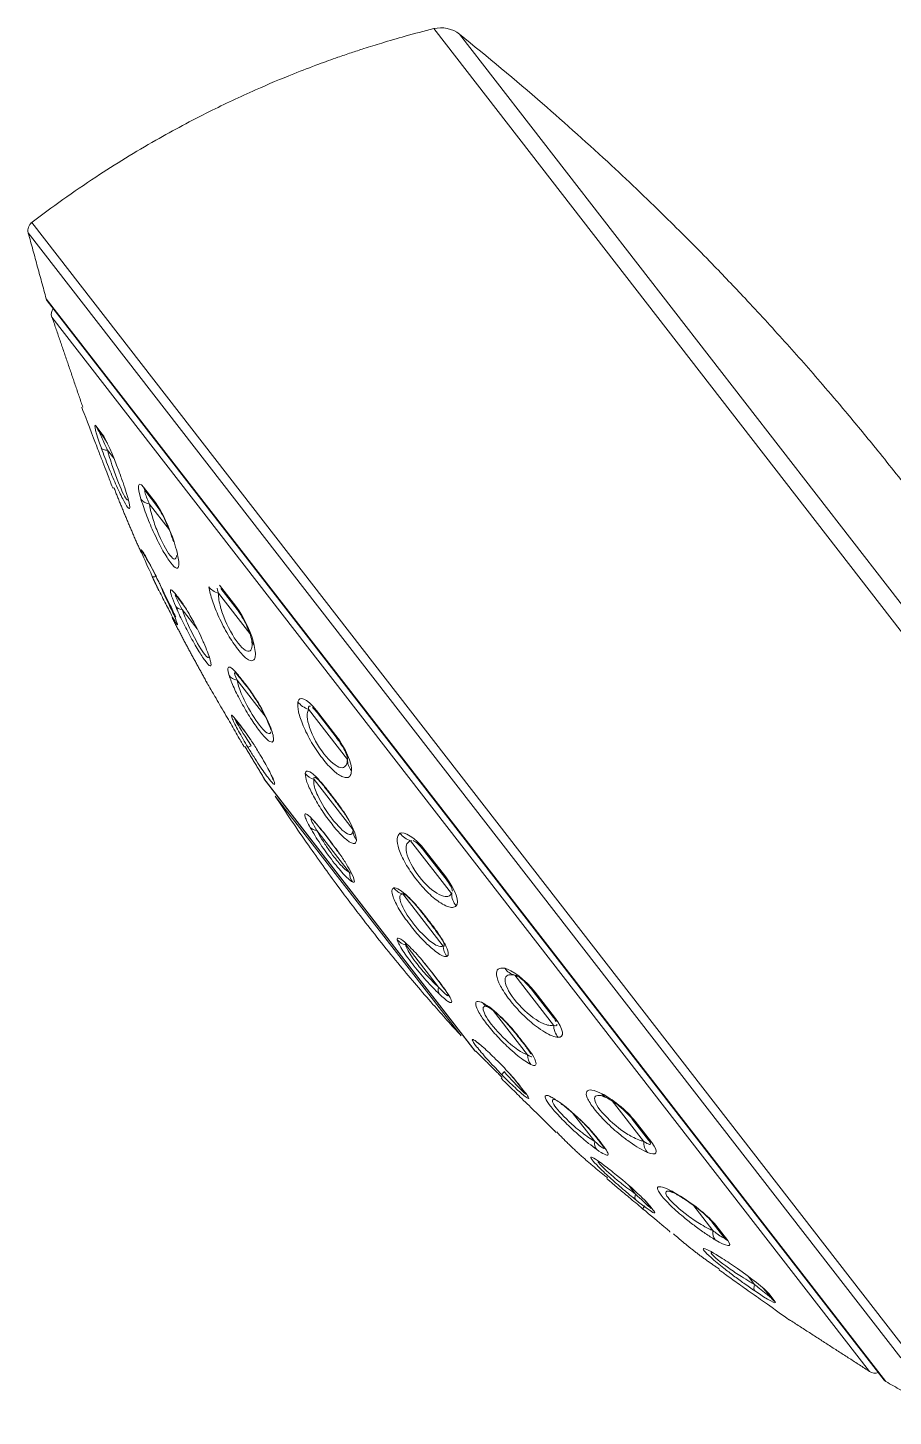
# Model space of a CAD drawing. Extents: x 900 to 2324, y -1513 to 827.
# Drawn here: x 1968.5 to 2012.1, y -737.4 to -667.4 of the extents above; entities that cross this region are included whole.
import ezdxf

# ---------------------------------------------------------------- set-up
doc = ezdxf.new("R2010")
doc.units = 0
doc.header["$LTSCALE"] = 4
doc.header["$MEASUREMENT"] = 0
doc.layers.add('1', color=7, linetype='CONTINUOUS')

msp = doc.modelspace()

# ---------------------------------------------------------------- linework, layer by layer
at = {"layer": '1', "color": 7, "linetype": 'Continuous', "lineweight": 13}
for p, q in [((1988.958, -667.459), (2029.664, -719.937)), ((2029.832, -718.76), (1990.26, -667.744)), ((1968.524, -677.748), (2012.494, -734.434)), ((2013.024, -734.365), (1968.705, -677.228)), ((1969.431, -681.069), (1990.588, -708.345)), ((2010.92, -735.125), (1969.706, -681.991)), ((1971.217, -686.546), (1971.224, -686.555)), ((1971.938, -687.475), (1972.255, -687.884)), ((1972.846, -689.107), (1972.526, -688.695)), ((1974.327, -690.555), (1974.931, -691.333)), ((1975.64, -692.709), (1974.626, -691.402)), ((1974.262, -693.776), (1974.258, -693.77)), ((1976.047, -696.077), (1976.035, -696.062)), ((1978.157, -695.493), (1978.988, -696.564)), ((1977.45, -700.281), (1977.452, -700.283)), ((1980.51, -702.172), (1979.05, -700.289)), ((1979.373, -700.365), (1979.354, -700.341)), ((1979.039, -702.33), (1979.24, -702.589)), ((1984.614, -704.279), (1982.654, -701.752)), ((1983.054, -701.806), (1984.031, -703.065)), ((1985.732, -712.112), (1980.394, -705.231)), ((1984.902, -707.834), (1982.931, -705.293)), ((1980.975, -706.131), (1990.341, -718.206)), ((1983.789, -706.058), (1983.767, -706.03)), ((1984.721, -709.975), (1983.073, -707.851)), ((1983.397, -707.948), (1983.721, -708.366)), ((1989.858, -711.039), (1987.797, -708.382)), ((1990.588, -708.345), (2011.745, -735.621)), ((1988.537, -708.875), (1989.564, -710.199)), ((1989.441, -713.686), (1987.401, -711.055)), ((1991.069, -718.993), (1985.732, -712.112)), ((1988.7, -712.389), (1988.677, -712.36)), ((1989.198, -715.747), (1987.55, -713.622)), ((1988.86, -714.99), (1989.184, -715.409)), ((1995.001, -717.669), (1993.041, -715.142)), ((1994.071, -716.009), (1995.048, -717.268)), ((1993.689, -719.163), (1991.959, -716.932)), ((1993.442, -718.503), (1993.422, -718.476)), ((1993.341, -720.768), (1993.542, -721.026)), ((1999.539, -723.52), (1997.955, -721.478)), ((1997.072, -723.524), (1995.942, -722.067)), ((1999.114, -722.51), (1999.945, -723.581)), ((1995.131, -723.075), (1995.129, -723.073)), ((1997.375, -723.573), (1997.36, -723.553)), ((1999.134, -726.181), (1998.79, -725.738)), ((2003.029, -728.019), (2002.013, -726.709)), ((1999.968, -726.916), (1999.959, -726.905)), ((2003.171, -727.741), (2003.775, -728.519)), ((2005.129, -730.726), (2004.811, -730.316)), ((2005.846, -731.19), (2006.164, -731.599)), ((2006.885, -732.529), (2006.878, -732.519))]:
    msp.add_line(p, q, dxfattribs=at)
at = {"layer": '1', "color": 7, "linetype": 'Continuous', "lineweight": 18}
for p, q in [((1969.482, -681.169), (2011.661, -735.547)), ((1972.395, -688.144), (1972.081, -687.739)), ((1975.042, -691.556), (1974.445, -690.786)), ((1974.342, -693.914), (1974.352, -693.928)), ((1979.693, -697.934), (1978.116, -695.901)), ((1979.056, -696.732), (1978.234, -695.672)), ((1976.102, -696.184), (1976.116, -696.201)), ((1976.127, -696.216), (1976.115, -696.2)), ((1976.127, -696.216), (1976.391, -696.557)), ((1977.043, -697.702), (1976.28, -696.719)), ((1979.424, -700.466), (1979.406, -700.443)), ((1979.424, -700.467), (1979.446, -700.494)), ((1984.045, -703.163), (1983.079, -701.918)), ((1979.292, -702.672), (1979.093, -702.415)), ((1980.421, -705.268), (1991.039, -718.958)), ((1983.803, -706.112), (1983.781, -706.084)), ((1983.736, -708.4), (1983.414, -707.985)), ((1984.912, -707.985), (1984.905, -707.982)), ((1989.52, -710.222), (1988.504, -708.912)), ((1988.672, -712.389), (1988.65, -712.36)), ((1989.152, -715.383), (1988.83, -714.968)), ((1994.946, -717.216), (1993.979, -715.971)), ((1994.946, -717.216), (1995.012, -717.301)), ((1993.374, -718.451), (1993.354, -718.425)), ((1993.473, -720.953), (1993.274, -720.696)), ((1999.79, -723.462), (1998.968, -722.402)), ((1997.244, -723.44), (1997.258, -723.458)), ((1997.274, -723.478), (1997.258, -723.458)), ((1999.79, -723.462), (1999.796, -723.469)), ((1999.677, -726.576), (1999.836, -726.781)), ((1999.844, -726.792), (1999.836, -726.781)), ((2000.863, -728.072), (2000.87, -728.079)), ((2003.58, -728.348), (2002.983, -727.578)), ((2005.944, -731.395), (2005.63, -730.99))]:
    msp.add_line(p, q, dxfattribs=at)
for centre, radius, start, end in [((1989.322, -668.914), 1.5, 51.3163, 104.04069), ((1969.009, -677.625), 0.5, 127.45946, 194.22212), ((1969.719, -680.985), 0.3, 196.31569, 217.79947), ((1970.184, -681.846), 0.5, 144.06274, 196.89958), ((1980.816, -704.962), 0.5, 212.49851, 217.79947), ((1991.434, -718.651), 0.5, 217.79947, 223.10117), ((2011.18, -734.698), 0.5, 238.70109, 291.53686), ((2011.899, -735.363), 0.3, 217.79947, 239.28493)]:
    msp.add_arc(centre, radius, start, end, dxfattribs=at)
for centre, major_axis, ratio, start_param, end_param in [((1972.871, -687.126), (-0.79, -0.613), 0.95956, 5.969297, 6.283185), ((1973.185, -687.531), (0.79, 0.613), 0.941765, 2.827704, 3.141593), ((1975.235, -690.174), (-0.79, -0.613), 0.825606, 5.969297, 6.283185), ((1975.832, -690.944), (0.79, 0.613), 0.791757, 2.827704, 3.141593), ((1974.984, -693.438), (0.632, 0.49), 0.98313, 2.907178, 3.141593), ((1974.989, -693.443), (-0.632, -0.49), 0.982815, 6.04877, 6.283185), ((1976.747, -695.71), (0.632, 0.49), 0.850668, 2.907178, 3.141593), ((1976.759, -695.725), (-0.632, -0.49), 0.849766, 6.04877, 6.283185), ((1979.846, -696.119), (0.79, 0.613), 0.564247, 2.827704, 3.141593), ((1978.151, -699.895), (-0.632, -0.49), 0.999814, 6.129539, 6.283185), ((1980.056, -699.976), (-0.632, -0.49), 0.601951, 6.04877, 6.283185), ((1979.726, -701.925), (0.632, 0.49), 0.820215, 2.987946, 3.141593), ((1983.869, -701.305), (-0.79, -0.613), 0.336273, 5.969297, 6.283185), ((1979.924, -702.181), (-0.632, -0.49), 0.797517, 6.129539, 6.283185), ((1984.835, -702.551), (0.79, 0.613), 0.281505, 2.827704, 3.141593), ((1984.413, -705.593), (0.632, 0.49), 0.274487, 2.907178, 3.141593), ((1984.435, -705.621), (-0.632, -0.49), 0.272839, 6.04877, 6.283185), ((1984.046, -707.495), (0.632, 0.49), 0.327322, 2.987946, 3.141593), ((1984.368, -707.91), (-0.632, -0.49), 0.290596, 6.129539, 6.283185), ((1989.294, -708.299), (-0.79, -0.613), 0.028793, 5.969297, 6.283185), ((1990.31, -709.609), (0.79, 0.613), 0.028793, 3.141593, 3.455481), ((1989.282, -711.87), (0.632, 0.49), 0.091415, 3.141593, 3.376008), ((1989.304, -711.899), (-0.632, -0.49), 0.093121, 0, 0.234415), ((1989.462, -714.478), (0.632, 0.49), 0.290596, 3.141593, 3.295239), ((1989.784, -714.893), (-0.632, -0.49), 0.327322, 0, 0.153647), ((1994.77, -715.358), (-0.79, -0.613), 0.281505, 0, 0.313888), ((1995.736, -716.603), (0.79, 0.613), 0.336273, 3.141593, 3.455481), ((1993.986, -717.934), (0.632, 0.49), 0.444971, 3.141593, 3.376008), ((1994.006, -717.961), (-0.632, -0.49), 0.446505, 0, 0.234415), ((1993.906, -720.206), (0.632, 0.49), 0.797517, 3.141593, 3.295239), ((1994.105, -720.463), (-0.632, -0.49), 0.820215, 0, 0.153647), ((1999.758, -721.789), (-0.79, -0.613), 0.564247, 0, 0.313888), ((1995.679, -722.492), (0.632, 0.49), 0.999814, 3.141593, 3.295239), ((1997.89, -722.968), (0.632, 0.49), 0.738431, 3.141593, 3.376008), ((1997.906, -722.988), (-0.632, -0.49), 0.739586, 0, 0.234415), ((2000.581, -722.849), (0.79, 0.613), 0.610836, 3.141593, 3.455481), ((2000.468, -726.291), (0.632, 0.49), 0.932162, 3.141593, 3.376008), ((2000.476, -726.302), (-0.632, -0.49), 0.932781, 0, 0.234415), ((2003.773, -726.965), (-0.79, -0.613), 0.791757, 0, 0.313888), ((2004.37, -727.735), (0.79, 0.613), 0.825606, 3.141593, 3.455481), ((2006.42, -730.377), (-0.79, -0.613), 0.941765, 0, 0.313888), ((2006.734, -730.782), (0.79, 0.613), 0.95956, 3.141593, 3.455481)]:
    msp.add_ellipse(centre, major_axis=major_axis, ratio=ratio, start_param=start_param, end_param=end_param, dxfattribs=at)
at = {"layer": '1', "color": 7, "linetype": 'Continuous', "lineweight": 13}
for centre, major_axis, ratio, start_param, end_param in [((1973.139, -688.235), (-0.941, -0.34), 0.329999, 0.070847, 0.748876), ((1975.116, -690.784), (-0.958, -0.287), 0.591366, 0.189181, 0.86721), ((1976.766, -692.911), (-0.953, -0.304), 0.532582, 6.233886, 6.511252), ((1975.5, -694.714), (-0.724, -0.341), 0.197622, 0.016742, 0.713605), ((1978.496, -695.141), (-0.987, -0.159), 0.794845, 0.373885, 1.051914), ((1976.668, -696.219), (-0.735, -0.316), 0.529919, 0.109514, 0.806377), ((1978.069, -698.025), (-0.733, -0.32), 0.498558, 6.187562, 6.436277), ((1980.765, -698.067), (-0.98, -0.201), 0.752136, 0.016121, 0.389894), ((1979.336, -699.658), (-0.763, -0.24), 0.790647, 0.258383, 0.955246), ((1982.945, -700.877), (-0.984, 0.179), 0.920519, 0.762673, 1.440702), ((1981.459, -702.396), (-0.759, -0.252), 0.768418, 6.253134, 6.575553), ((1980.271, -703.239), (-0.684, -0.414), 0.069588, 0.056778, 0.698233), ((1985.614, -704.317), (-0.998, 0.063), 0.898066, 0.027091, 0.70512), ((1983.142, -704.565), (-0.799, 0.038), 0.944594, 0.651641, 1.348505), ((1981.574, -704.919), (-0.748, -0.283), 0.920959, 6.24363, 6.510766), ((1983.39, -707.259), (-0.698, -0.391), 0.638772, 0.144702, 0.786157), ((1985.702, -707.865), (-0.8, -0.014), 0.934499, 6.22356, 6.920424), ((1988.03, -707.432), (-0.51, 0.86), 0.956087, 1.665107, 2.343136), ((1985.497, -709.977), (0.359, 0.715), 0.963967, 2.019888, 2.661343), ((1987.573, -710.278), (-0.15, 0.786), 0.970968, 2.0263, 2.723163), ((1990.836, -711.049), (-0.706, 0.708), 0.956087, 0.798457, 1.476486), ((1987.741, -712.87), (-0.782, -0.17), 0.963967, 0.480249, 1.121705), ((1990.223, -713.694), (-0.263, 0.756), 0.974371, 1.233845, 1.930708), ((1993.252, -714.165), (0.188, 0.982), 0.898066, 2.436473, 3.114501), ((1989.849, -715.587), (0.552, 0.579), 0.638772, 2.355436, 2.996891), ((1992.031, -716.025), (0.363, 0.713), 0.866208, 2.726411, 3.118255), ((1995.92, -717.605), (0.071, 0.997), 0.920519, 1.700891, 2.378919), ((1991.665, -717.928), (0.46, 0.655), 0.920959, 2.914012, 3.198367), ((1994.413, -719.096), (0.341, 0.724), 0.882649, 2.049803, 2.746667), ((1992.968, -719.607), (0.572, 0.56), 0.069588, 2.443359, 3.084815), ((1998.1, -720.415), (0.439, 0.899), 0.752136, 2.751698, 3.1274), ((1995.913, -721.03), (0.47, 0.647), 0.644461, 2.929366, 3.225859), ((1997.706, -723.341), (0.464, 0.651), 0.67172, 2.272821, 2.969684), ((2000.37, -723.341), (0.4, 0.917), 0.794845, 2.089679, 2.767708), ((1999.657, -725.856), (0.503, 0.622), 0.370072, 2.384959, 3.081822), ((2000.003, -726.302), (0.513, 0.614), 0.018443, 2.467967, 3.16483), ((2000.003, -726.302), (0.513, 0.614), 0.018443, 2.467967, 3.16483), ((2002.1, -725.571), (0.531, 0.847), 0.532582, 2.913526, 3.209486), ((2003.749, -727.697), (0.516, 0.857), 0.591366, 2.274383, 2.952412), ((2005.727, -730.247), (0.563, 0.827), 0.329999, 2.392717, 3.070746), ((2006.109, -730.74), (0.578, 0.816), 0.03633, 2.96891, 3.166156)]:
    msp.add_ellipse(centre, major_axis=major_axis, ratio=ratio, start_param=start_param, end_param=end_param, dxfattribs=at)
at = {"layer": '1', "color": 7, "linetype": 'Continuous', "lineweight": 18}
for points, knots in [([(1988.958, -667.459), (1988.475, -667.58), (1987.6, -667.811), (1986.428, -668.152), (1985.524, -668.435), (1984.789, -668.676), (1984.034, -668.934), (1983.068, -669.282), (1981.679, -669.815), (1979.829, -670.592), (1977.499, -671.689), (1974.797, -673.132), (1971.774, -674.987), (1969.721, -676.448), (1968.657, -677.265)], [0, 0, 0, 0, 0.065803, 0.119602, 0.161317, 0.190896, 0.221863, 0.266738, 0.326647, 0.418415, 0.531851, 0.666834, 0.823065, 1, 1, 1, 1]), ([(2013.069, -690.907), (2012.461, -690.124), (2011.353, -688.727), (2009.839, -686.892), (2008.63, -685.47), (2007.608, -684.297), (2006.644, -683.214), (2005.657, -682.128), (2004.444, -680.821), (2002.822, -679.122), (2000.594, -676.881), (1997.757, -674.17), (1994.27, -671.04), (1991.677, -668.878), (1990.26, -667.744)], [0, 0, 0, 0, 0.091203, 0.164228, 0.219022, 0.26303, 0.307492, 0.352519, 0.398108, 0.471724, 0.568695, 0.689131, 0.832952, 1, 1, 1, 1]), ([(1971.822, -688.097), (1971.904, -688.312), (1972.063, -688.729), (1972.29, -689.319), (1972.521, -689.919), (1972.736, -690.474), (1972.786, -690.602), (1972.786, -690.603), (1972.786, -690.603)], [0, 0, 0, 0, 0.174866, 0.338216, 0.500147, 0.754549, 0.999211, 1, 1, 1, 1]), ([(1972.081, -687.739), (1972.088, -687.753), (1972.104, -687.784), (1972.209, -688.012), (1972.363, -688.345), (1972.48, -688.596), (1972.526, -688.695)], [0, 0, 0, 0, 0.208279, 0.500324, 0.801781, 1, 1, 1, 1]), ([(1974.445, -690.786), (1974.428, -690.77), (1974.389, -690.73), (1974.409, -690.848), (1974.497, -691.097), (1974.589, -691.315), (1974.626, -691.402)], [0, 0, 0, 0, 0.208279, 0.500324, 0.801781, 1, 1, 1, 1]), ([(1975.006, -691.506), (1975.082, -691.609), (1975.23, -691.836), (1975.455, -692.275), (1975.653, -692.741), (1975.759, -693.038), (1975.806, -693.187)], [0, 0, 0, 0, 0.247766, 0.491358, 0.742839, 1, 1, 1, 1]), ([(1974.258, -693.77), (1974.228, -693.732), (1974.2, -693.695), (1974.195, -693.728), (1974.218, -693.797), (1974.36, -694.15), (1974.556, -694.586), (1974.778, -695.057)], [0, 0, 0, 0, 0.25, 0.25, 0.5, 0.5, 1, 1, 1, 1]), ([(1975.271, -695.693), (1975.046, -695.218), (1974.797, -694.713), (1974.514, -694.178), (1974.436, -694.038), (1974.324, -693.855), (1974.292, -693.814), (1974.262, -693.776)], [0, 0, 0, 0, 0.5, 0.5, 0.75, 0.75, 1, 1, 1, 1]), ([(1974.997, -695.065), (1974.806, -694.727), (1974.617, -694.392), (1974.425, -694.061), (1974.376, -693.978), (1974.325, -693.892), (1974.324, -693.891), (1974.352, -693.928)], [0, 0, 0, 0, 0.5, 0.5, 0.75, 0.75, 1, 1, 1, 1]), ([(1975.266, -695.666), (1975.369, -695.875), (1975.553, -696.249), (1975.783, -696.721), (1975.926, -697.025), (1975.959, -697.09), (1975.961, -697.094)], [0, 0, 0, 0, 0.26605, 0.52204, 0.769922, 1, 1, 1, 1]), ([(1976.28, -696.719), (1976.114, -696.414), (1975.986, -696.157), (1975.921, -695.99), (1975.921, -695.969), (1975.975, -696.019), (1976.031, -696.092), (1976.115, -696.2)], [0, 0, 0, 0, 0.5, 0.5, 0.75, 0.75, 1, 1, 1, 1]), ([(1978.045, -695.643), (1978.048, -695.663), (1978.063, -695.735), (1978.094, -695.834), (1978.116, -695.901)], [0, 0, 0, 0, 0.321609, 1, 1, 1, 1]), ([(1977.369, -698.397), (1977.184, -697.974), (1976.926, -697.458), (1976.552, -696.806), (1976.432, -696.611), (1976.221, -696.3), (1976.133, -696.188), (1976.047, -696.077)], [0, 0, 0, 0, 0.5, 0.5, 0.75, 0.75, 1, 1, 1, 1]), ([(1979.032, -696.695), (1979.126, -696.822), (1979.299, -697.082), (1979.529, -697.521), (1979.698, -697.937), (1979.766, -698.175), (1979.79, -698.286)], [0, 0, 0, 0, 0.252771, 0.498396, 0.748261, 1, 1, 1, 1]), ([(1979.817, -698.46), (1979.816, -698.49), (1979.815, -698.519), (1979.812, -698.547), (1979.812, -698.547)], [0, 0, 0, 0, 0.993424, 1, 1, 1, 1]), ([(1978.962, -699.922), (1978.99, -699.939), (1979.035, -699.981), (1979.172, -700.142), (1979.277, -700.277), (1979.406, -700.443)], [0, 0, 0, 0, 0.445139, 0.445139, 1, 1, 1, 1]), ([(1977.452, -700.283), (1977.464, -700.302), (1977.486, -700.339), (1977.662, -700.637), (1977.972, -701.169), (1978.342, -701.807), (1978.673, -702.378), (1978.819, -702.63), (1978.89, -702.754)], [0, 0, 0, 0, 0.178327, 0.339125, 0.500023, 0.752204, 0.878517, 1, 1, 1, 1]), ([(1979.408, -700.443), (1979.536, -700.601), (1979.728, -700.859), (1979.996, -701.254), (1980.181, -701.554), (1980.349, -701.852), (1980.542, -702.235), (1980.645, -702.482), (1980.695, -702.632)], [0, 0, 0, 0, 0.266623, 0.392615, 0.515594, 0.636826, 0.757699, 1, 1, 1, 1]), ([(1982.743, -701.599), (1982.698, -701.584), (1982.646, -701.603), (1982.652, -701.71), (1982.654, -701.752)], [0, 0, 0, 0, 0.602963, 1, 1, 1, 1]), ([(1979.766, -703.587), (1979.482, -703.16), (1979.21, -702.728), (1978.984, -702.341), (1978.942, -702.26), (1978.946, -702.231), (1978.995, -702.288), (1979.093, -702.415)], [0, 0, 0, 0, 0.5, 0.5, 0.75, 0.75, 1, 1, 1, 1]), ([(1983.079, -701.918), (1983.022, -701.849), (1982.938, -701.746), (1982.867, -701.68), (1982.845, -701.662)], [0, 0, 0, 0, 0.664787, 1, 1, 1, 1]), ([(1978.89, -702.754), (1978.968, -702.888), (1979.118, -703.148), (1979.337, -703.525), (1979.404, -703.642), (1979.405, -703.642), (1979.405, -703.642)], [0, 0, 0, 0, 0.26018, 0.505794, 0.999067, 1, 1, 1, 1]), ([(1979.278, -702.652), (1979.342, -702.734), (1979.476, -702.915), (1979.634, -703.137), (1979.713, -703.253)], [0, 0, 0, 0, 0.515527, 1, 1, 1, 1]), ([(1984.614, -704.279), (1984.612, -704.236), (1984.607, -704.13), (1984.493, -703.848), (1984.289, -703.493), (1984.117, -703.26), (1984.045, -703.163)], [0, 0, 0, 0, 0.200427, 0.49953, 0.790892, 1, 1, 1, 1]), ([(1980.723, -704.958), (1980.723, -704.958), (1980.762, -705.04), (1980.792, -705.11), (1980.815, -705.17)], [0, 0, 0, 0, 0.000115, 1, 1, 1, 1]), ([(1982.976, -705.179), (1983.003, -705.189), (1983.04, -705.214), (1983.159, -705.32), (1983.253, -705.422), (1983.486, -705.702), (1983.626, -705.883), (1983.781, -706.084)], [0, 0, 0, 0, 0.248031, 0.248031, 0.624016, 0.624016, 1, 1, 1, 1]), ([(1980.975, -706.131), (1981.519, -706.964), (1982.551, -708.49), (1984.04, -710.56), (1984.98, -711.8), (1985.413, -712.359)], [0, 0, 0, 0, 0.389678, 0.722924, 1, 1, 1, 1]), ([(1983.803, -706.112), (1983.961, -706.315), (1984.114, -706.513), (1984.389, -706.887), (1984.509, -707.06), (1984.608, -707.217), (1984.611, -707.222), (1984.614, -707.226)], [0, 0, 0, 0, 0.492929, 0.492929, 0.985859, 0.985859, 1, 1, 1, 1]), ([(1982.792, -707.27), (1982.823, -707.283), (1982.884, -707.34), (1983.082, -707.563), (1983.232, -707.75), (1983.414, -707.985)], [0, 0, 0, 0, 0.462834, 0.462834, 1, 1, 1, 1]), ([(1988.504, -708.912), (1988.435, -708.827), (1988.268, -708.622), (1988.066, -708.441), (1987.957, -708.377), (1987.921, -708.363)], [0, 0, 0, 0, 0.303083, 0.72806, 1, 1, 1, 1]), ([(1989.907, -710.923), (1989.902, -710.885), (1989.867, -710.763), (1989.742, -710.523), (1989.586, -710.311), (1989.52, -710.222)], [0, 0, 0, 0, 0.269795, 0.694903, 1, 1, 1, 1]), ([(1987.443, -711.054), (1987.512, -711.072), (1987.64, -711.17), (1987.922, -711.461), (1988.05, -711.606), (1988.332, -711.95), (1988.488, -712.152), (1988.65, -712.36)], [0, 0, 0, 0, 0.443294, 0.443294, 0.721647, 0.721647, 1, 1, 1, 1]), ([(1985.413, -712.359), (1986.02, -713.141), (1987.17, -714.576), (1988.822, -716.519), (1989.862, -717.682), (1990.341, -718.206)], [0, 0, 0, 0, 0.388064, 0.721562, 1, 1, 1, 1]), ([(1988.672, -712.389), (1988.835, -712.599), (1988.983, -712.79), (1989.227, -713.123), (1989.32, -713.263), (1989.458, -713.5), (1989.493, -713.588), (1989.495, -713.638)], [0, 0, 0, 0, 0.320135, 0.320135, 0.64027, 0.64027, 1, 1, 1, 1]), ([(1989.152, -715.383), (1989.333, -715.617), (1989.477, -715.808), (1989.645, -716.055), (1989.685, -716.129), (1989.691, -716.162)], [0, 0, 0, 0, 0.538648, 0.538648, 1, 1, 1, 1]), ([(1993.979, -715.971), (1993.904, -715.877), (1993.722, -715.653), (1993.427, -715.366), (1993.208, -715.205), (1993.116, -715.167), (1993.091, -715.158)], [0, 0, 0, 0, 0.226858, 0.544954, 0.873301, 1, 1, 1, 1]), ([(1991.697, -716.74), (1991.68, -716.734), (1991.647, -716.725), (1991.618, -716.72), (1991.605, -716.718)], [0, 0, 0, 0, 0.513755, 1, 1, 1, 1]), ([(1991.649, -716.728), (1991.753, -716.782), (1991.93, -716.902), (1992.218, -717.146), (1992.448, -717.365), (1992.686, -717.613), (1993.009, -717.982), (1993.229, -718.255), (1993.368, -718.44)], [0, 0, 0, 0, 0.239123, 0.359362, 0.480082, 0.603088, 0.729915, 1, 1, 1, 1]), ([(1995.135, -717.507), (1995.123, -717.481), (1995.077, -717.396), (1994.998, -717.288), (1994.946, -717.216)], [0, 0, 0, 0, 0.333837, 1, 1, 1, 1]), ([(1995.001, -717.669), (1995.041, -717.682), (1995.143, -717.713), (1995.174, -717.668), (1995.17, -717.621)], [0, 0, 0, 0, 0.401743, 1, 1, 1, 1]), ([(1993.374, -718.451), (1993.52, -718.639), (1993.643, -718.797), (1993.784, -718.994), (1993.824, -719.055), (1993.853, -719.104)], [0, 0, 0, 0, 0.629153, 0.629153, 1, 1, 1, 1]), ([(1991.233, -718.601), (1991.284, -718.637), (1991.345, -718.684), (1991.414, -718.742), (1991.414, -718.742)], [0, 0, 0, 0, 0.999956, 1, 1, 1, 1]), ([(1992.361, -720.346), (1992.361, -720.346), (1992.457, -720.44), (1992.768, -720.745), (1992.983, -720.957), (1993.094, -721.065)], [0, 0, 0, 0, 0.492595, 0.738852, 1, 1, 1, 1]), ([(1992.816, -720.145), (1992.907, -720.249), (1993.084, -720.457), (1993.225, -720.632), (1993.289, -720.715)], [0, 0, 0, 0, 0.481906, 1, 1, 1, 1]), ([(1993.094, -721.065), (1993.196, -721.165), (1993.405, -721.371), (1993.876, -721.833), (1994.472, -722.418), (1995.035, -722.975), (1995.097, -723.04), (1995.129, -723.073)], [0, 0, 0, 0, 0.121003, 0.24993, 0.500418, 0.740079, 1, 1, 1, 1]), ([(1997.484, -721.236), (1997.454, -721.229), (1997.425, -721.223), (1997.398, -721.218), (1997.398, -721.218)], [0, 0, 0, 0, 0.993424, 1, 1, 1, 1]), ([(1995.472, -721.696), (1995.628, -721.809), (1995.869, -722.001), (1996.212, -722.307), (1996.465, -722.548), (1996.705, -722.796), (1997.002, -723.129), (1997.181, -723.349), (1997.281, -723.485)], [0, 0, 0, 0, 0.244402, 0.365804, 0.486757, 0.609126, 0.734486, 1, 1, 1, 1]), ([(1997.645, -721.305), (1997.747, -721.356), (1997.961, -721.481), (1998.322, -721.749), (1998.69, -722.08), (1998.898, -722.312), (1998.998, -722.435)], [0, 0, 0, 0, 0.252254, 0.50235, 0.747913, 1, 1, 1, 1]), ([(1997.274, -723.478), (1997.383, -723.619), (1997.463, -723.722), (1997.524, -723.814), (1997.536, -723.834), (1997.541, -723.849)], [0, 0, 0, 0, 0.713425, 0.713425, 1, 1, 1, 1]), ([(1999.539, -723.52), (1999.599, -723.558), (1999.749, -723.652), (1999.887, -723.694), (1999.906, -723.626), (1999.824, -723.51), (1999.79, -723.462)], [0, 0, 0, 0, 0.200427, 0.49953, 0.790892, 1, 1, 1, 1]), ([(1997.681, -725.399), (1997.681, -725.399), (1997.681, -725.4), (1997.769, -725.473), (1998.201, -725.837), (1998.789, -726.329), (1999.254, -726.718), (1999.49, -726.916)], [0, 0, 0, 0, 0.002345, 0.243672, 0.495599, 0.744105, 1, 1, 1, 1]), ([(1999.959, -726.905), (1999.901, -726.83), (1999.84, -726.75), (1999.637, -726.528), (1999.497, -726.387), (1998.999, -725.915), (1998.56, -725.532), (1998.172, -725.217)], [0, 0, 0, 0, 0.25, 0.25, 0.5, 0.5, 1, 1, 1, 1]), ([(2001.594, -726.432), (2001.726, -726.515), (2001.988, -726.691), (2002.39, -726.999), (2002.759, -727.326), (2002.942, -727.526), (2003.023, -727.625)], [0, 0, 0, 0, 0.257683, 0.509392, 0.752915, 1, 1, 1, 1]), ([(2000.87, -728.079), (2000.87, -728.078), (2000.868, -728.076), (2000.775, -727.995), (2000.685, -727.919), (2000.304, -727.597), (1999.897, -727.256), (1999.49, -726.916)], [0, 0, 0, 0, 0.25, 0.25, 0.5, 0.5, 1, 1, 1, 1]), ([(2003.029, -728.019), (2003.105, -728.077), (2003.293, -728.22), (2003.511, -728.366), (2003.621, -728.415), (2003.592, -728.368), (2003.58, -728.348)], [0, 0, 0, 0, 0.200427, 0.49953, 0.790892, 1, 1, 1, 1]), ([(2003.345, -730), (2003.345, -730), (2003.455, -730.078), (2003.994, -730.464), (2004.712, -730.975), (2005.254, -731.359), (2005.533, -731.557)], [0, 0, 0, 0, 0.244508, 0.499755, 0.742495, 1, 1, 1, 1]), ([(2005.129, -730.726), (2005.214, -730.796), (2005.427, -730.972), (2005.712, -731.203), (2005.906, -731.361), (2005.932, -731.385), (2005.944, -731.395)], [0, 0, 0, 0, 0.200427, 0.49953, 0.790892, 1, 1, 1, 1])]:
    msp.add_open_spline(points, degree=3, knots=knots, dxfattribs=at)
for points, degree in [([(1968.5, -677.655), (1969.431, -681.069)], 1), ([(1969.745, -682.059), (1971.279, -686.536)], 1), ([(1972.352, -688.084), (1972.398, -688.147), (1972.446, -688.225), (1972.497, -688.321)], 3), ([(1972.84, -690.578), (1973.498, -692.254), (1974.233, -693.893)], 2), ([(1974.768, -695.061), (1974.934, -695.415), (1975.104, -695.767)], 2), ([(1975.776, -697.129), (1976.582, -698.721), (1977.463, -700.277)], 2), ([(1979.79, -698.286), (1979.814, -698.51)], 1), ([(1979.442, -703.619), (1980.416, -705.236)], 1), ([(1984.868, -707.703), (1984.89, -707.759), (1984.901, -707.803), (1984.902, -707.834)], 3), ([(1983.736, -708.4), (1983.905, -708.618), (1984.069, -708.834), (1984.212, -709.03)], 3), ([(1987.843, -708.355), (1987.825, -708.36), (1987.811, -708.371), (1987.797, -708.382)], 3), ([(1984.778, -710.008), (1984.765, -710.006), (1984.746, -709.995), (1984.721, -709.975)], 3), ([(1989.858, -711.039), (1989.872, -711.028), (1989.887, -711.016), (1989.896, -711)], 3), ([(1988.333, -714.344), (1988.489, -714.532), (1988.659, -714.747), (1988.83, -714.968)], 3), ([(1991.622, -716.723), (1991.649, -716.728)], 1), ([(1991.622, -716.723), (1991.649, -716.728)], 1), ([(1991.084, -718.978), (1992.408, -720.3)], 1), ([(1997.434, -721.226), (1997.645, -721.305)], 1), ([(1995.157, -723.046), (1996.346, -724.299), (1997.721, -725.352)], 2), ([(2000.863, -726.04), (2001.088, -726.101), (2001.594, -726.432)], 2), ([(2001.052, -728.189), (2002.147, -729.158), (2003.371, -729.966)], 2), ([(2005.489, -730.852), (2005.567, -730.924), (2005.629, -730.988), (2005.677, -731.046)], 3), ([(2006.878, -732.519), (2006.862, -732.5), (2006.186, -732.019), (2005.533, -731.557)], 3), ([(2006.885, -732.507), (2010.927, -735.115)], 1), ([(2011.745, -735.621), (2014.821, -737.371)], 1)]:
    msp.add_open_spline(points, degree=degree, dxfattribs=at)
at = {"layer": '1', "color": 7, "linetype": 'Continuous', "lineweight": 13}
for points in [[(1971.822, -688.097), (1971.538, -687.352), (1971.239, -686.575), (1971.224, -686.555)], [(1971.938, -687.475), (1971.79, -687.284), (1971.952, -687.885), (1972.209, -688.596)], [(1973.085, -689.725), (1972.818, -689.003), (1972.433, -688.114), (1972.255, -687.884)], [(1974.327, -690.555), (1974.03, -690.172), (1974.022, -690.554), (1974.207, -691.173)], [(1975.874, -693.321), (1975.669, -692.678), (1975.254, -691.75), (1974.931, -691.333)], [(1974.356, -693.933), (1974.372, -693.954), (1974.394, -693.982), (1974.421, -694.018)], [(1979.917, -698.533), (1979.811, -698.018), (1979.425, -697.128), (1978.988, -696.564)], [(1983.054, -701.806), (1982.558, -701.166), (1982.176, -701.066), (1982.12, -701.374)], [(1984.817, -704.85), (1984.839, -704.5), (1984.538, -703.72), (1984.031, -703.065)], [(1982.931, -705.293), (1982.914, -705.23), (1982.916, -705.19), (1982.936, -705.178)], [(1983.073, -707.851), (1982.865, -707.525), (1982.746, -707.296), (1982.774, -707.269)], [(1988.537, -708.875), (1988.011, -708.196), (1987.461, -707.879), (1987.259, -707.999)], [(1990.095, -711.655), (1990.261, -711.49), (1990.093, -710.881), (1989.564, -710.199)], [(1987.401, -711.055), (1987.411, -711.05), (1987.425, -711.049), (1987.443, -711.054)], [(1987.55, -713.622), (1987.538, -713.595), (1987.532, -713.574), (1987.532, -713.56)], [(1989.495, -713.638), (1989.496, -713.677), (1989.478, -713.693), (1989.441, -713.686)], [(1994.071, -716.009), (1993.566, -715.357), (1992.883, -714.869), (1992.537, -714.803)], [(1989.69, -716.177), (1989.672, -716.217), (1989.473, -716.041), (1989.198, -715.747)], [(1995.234, -718.28), (1995.545, -718.303), (1995.547, -717.911), (1995.048, -717.268)], [(1993.904, -719.255), (1993.887, -719.285), (1993.809, -719.25), (1993.689, -719.163)], [(1993.016, -720.371), (1993.109, -720.486), (1993.197, -720.597), (1993.274, -720.696)], [(1999.114, -722.51), (1998.679, -721.949), (1997.911, -721.352), (1997.438, -721.121)], [(1999.732, -724.078), (2000.175, -724.272), (2000.364, -724.121), (1999.945, -723.581)], [(1999.614, -726.502), (1999.706, -726.614), (1999.781, -726.711), (1999.836, -726.781)], [(2003.171, -727.741), (2002.849, -727.326), (2002.054, -726.692), (2001.48, -726.332)], [(2003.147, -728.481), (2003.698, -728.813), (2004.073, -728.904), (2003.775, -728.519)], [(2005.846, -731.19), (2005.669, -730.961), (2004.905, -730.368), (2004.27, -729.929)], [(2005.146, -731.058), (2005.768, -731.482), (2006.313, -731.791), (2006.164, -731.599)]]:
    msp.add_open_spline(points, degree=3, dxfattribs=at)
for points, knots in [([(1973.085, -689.725), (1973.159, -689.931), (1973.304, -690.328), (1973.472, -690.842), (1973.606, -691.319), (1973.676, -691.686), (1973.557, -691.628), (1973.302, -691.205), (1972.938, -690.427), (1972.55, -689.512), (1972.324, -688.907), (1972.209, -688.596)], [0, 0, 0, 0, 0.087456, 0.169153, 0.25014, 0.377375, 0.499739, 0.622279, 0.749894, 0.871256, 1, 1, 1, 1]), ([(1972.526, -688.695), (1972.548, -688.781), (1972.609, -689.017), (1972.764, -689.518), (1973.081, -690.414), (1973.373, -691.037), (1973.517, -691.222), (1973.543, -691.216), (1973.549, -691.157)], [0, 0, 0, 0, 0.074703, 0.205338, 0.409876, 0.805792, 0.805995, 1, 1, 1, 1]), ([(1975.874, -693.321), (1975.929, -693.501), (1976.034, -693.848), (1976.113, -694.247), (1976.124, -694.564), (1976.028, -694.718), (1975.722, -694.42), (1975.314, -693.799), (1974.876, -692.926), (1974.474, -691.993), (1974.298, -691.451), (1974.207, -691.173)], [0, 0, 0, 0, 0.087456, 0.169153, 0.25014, 0.377375, 0.499739, 0.622279, 0.749894, 0.871256, 1, 1, 1, 1]), ([(1974.626, -691.402), (1974.638, -691.476), (1974.673, -691.678), (1974.795, -692.137), (1975.1, -693.017), (1975.49, -693.765), (1975.857, -694.238), (1975.984, -694.232), (1976.004, -694.011), (1976.004, -694)], [0, 0, 0, 0, 0.061082, 0.167897, 0.335139, 0.658862, 0.659028, 0.983191, 1, 1, 1, 1]), ([(1975.271, -695.693), (1975.358, -695.877), (1975.526, -696.234), (1975.74, -696.706), (1975.932, -697.148), (1976.074, -697.505), (1976.044, -697.525), (1975.871, -697.243), (1975.553, -696.639), (1975.171, -695.882), (1974.91, -695.335), (1974.778, -695.057)], [0, 0, 0, 0, 0.087607, 0.169371, 0.250856, 0.377447, 0.501128, 0.621802, 0.747777, 0.872041, 1, 1, 1, 1]), ([(1975.131, -695.391), (1975.144, -695.422), (1975.282, -695.753), (1975.629, -696.528), (1975.885, -697.019), (1975.951, -697.104), (1975.958, -697.106), (1975.959, -697.096)], [0, 0, 0, 0, 0.035196, 0.379493, 0.871321, 0.872646, 1, 1, 1, 1]), ([(1976.035, -696.062), (1975.95, -695.953), (1975.865, -695.842), (1975.741, -695.722), (1975.703, -695.712), (1975.676, -695.847), (1975.778, -696.162), (1975.956, -696.576)], [0, 0, 0, 0, 0.25, 0.25, 0.5, 0.5, 1, 1, 1, 1]), ([(1979.917, -698.533), (1979.941, -698.673), (1979.987, -698.944), (1979.954, -699.2), (1979.826, -699.337), (1979.562, -699.273), (1979.095, -698.768), (1978.578, -698.007), (1978.124, -697.112), (1977.766, -696.237), (1977.671, -695.8), (1977.623, -695.576)], [0, 0, 0, 0, 0.087456, 0.169153, 0.25014, 0.377375, 0.499739, 0.622279, 0.749894, 0.871256, 1, 1, 1, 1]), ([(1978.116, -695.901), (1978.115, -695.957), (1978.112, -696.112), (1978.176, -696.495), (1978.415, -697.291), (1978.853, -698.1), (1979.358, -698.752), (1979.71, -698.96), (1979.808, -698.655), (1979.816, -698.487), (1979.817, -698.455)], [0, 0, 0, 0, 0.051469, 0.141473, 0.282394, 0.555169, 0.555309, 0.828454, 0.969059, 1, 1, 1, 1]), ([(1977.369, -698.397), (1977.437, -698.558), (1977.569, -698.868), (1977.692, -699.222), (1977.755, -699.498), (1977.722, -699.63), (1977.491, -699.391), (1977.145, -698.885), (1976.723, -698.148), (1976.293, -697.328), (1976.069, -696.829), (1975.956, -696.576)], [0, 0, 0, 0, 0.087607, 0.169371, 0.250856, 0.377447, 0.501128, 0.621802, 0.747777, 0.872041, 1, 1, 1, 1]), ([(1976.127, -696.216), (1976.214, -696.328), (1976.319, -696.463), (1976.446, -696.638), (1976.461, -696.659), (1976.476, -696.68)], [0, 0, 0, 0, 0.881349, 0.881349, 1, 1, 1, 1]), ([(1976.28, -696.719), (1976.325, -696.842), (1976.464, -697.228), (1976.872, -698.13), (1977.267, -698.8), (1977.548, -699.162), (1977.624, -699.189), (1977.634, -699.087)], [0, 0, 0, 0, 0.112844, 0.354672, 0.700123, 0.701053, 1, 1, 1, 1]), ([(1979.354, -700.341), (1979.226, -700.175), (1979.095, -700.006), (1978.867, -699.751), (1978.77, -699.665), (1978.566, -699.573), (1978.549, -699.734), (1978.646, -700.044)], [0, 0, 0, 0, 0.25, 0.25, 0.5, 0.5, 1, 1, 1, 1]), ([(1980.788, -702.805), (1980.824, -702.924), (1980.892, -703.153), (1980.895, -703.352), (1980.807, -703.434), (1980.594, -703.332), (1980.189, -702.869), (1979.72, -702.204), (1979.264, -701.424), (1978.861, -700.638), (1978.718, -700.244), (1978.646, -700.044)], [0, 0, 0, 0, 0.087607, 0.169371, 0.250856, 0.377447, 0.501128, 0.621802, 0.747777, 0.872041, 1, 1, 1, 1]), ([(1979.05, -700.289), (1978.938, -700.054), (1978.893, -699.904), (1978.949, -699.915), (1978.955, -699.918), (1978.962, -699.922)], [0, 0, 0, 0, 0.910021, 0.910021, 1, 1, 1, 1]), ([(1979.05, -700.289), (1979.071, -700.383), (1979.139, -700.677), (1979.478, -701.49), (1979.949, -702.258), (1980.406, -702.847), (1980.666, -703.055), (1980.745, -702.935), (1980.752, -702.885)], [0, 0, 0, 0, 0.097099, 0.305185, 0.602436, 0.603236, 0.900981, 1, 1, 1, 1]), ([(1980.788, -702.805), (1980.681, -702.482), (1980.46, -702.014), (1980.057, -701.325), (1979.913, -701.1), (1979.634, -700.701), (1979.503, -700.532), (1979.373, -700.365)], [0, 0, 0, 0, 0.5, 0.5, 0.75, 0.75, 1, 1, 1, 1]), ([(1984.817, -704.85), (1984.803, -704.941), (1984.775, -705.117), (1984.621, -705.215), (1984.351, -705.171), (1983.93, -704.905), (1983.344, -704.245), (1982.774, -703.416), (1982.362, -702.576), (1982.103, -701.828), (1982.114, -701.528), (1982.12, -701.374)], [0, 0, 0, 0, 0.087456, 0.169153, 0.25014, 0.377375, 0.499739, 0.622279, 0.749894, 0.871256, 1, 1, 1, 1]), ([(1979.59, -703.656), (1979.508, -703.519), (1979.34, -703.238), (1979.046, -702.715), (1978.777, -702.185), (1978.728, -701.952), (1978.933, -702.201), (1979.039, -702.33)], [0, 0, 0, 0, 0.121003, 0.24993, 0.500418, 0.740079, 1, 1, 1, 1]), ([(1982.654, -701.752), (1982.637, -701.787), (1982.59, -701.885), (1982.575, -702.165), (1982.702, -702.818), (1983.132, -703.618), (1983.726, -704.384), (1984.225, -704.78), (1984.509, -704.658), (1984.596, -704.47), (1984.609, -704.329), (1984.614, -704.279)], [0, 0, 0, 0, 0.046355, 0.127416, 0.254336, 0.50001, 0.500136, 0.746142, 0.872777, 0.954138, 1, 1, 1, 1]), ([(1979.24, -702.589), (1979.335, -702.715), (1979.515, -702.954), (1979.863, -703.475), (1980.272, -704.134), (1980.607, -704.727), (1980.819, -705.145), (1980.876, -705.282), (1980.904, -705.349)], [0, 0, 0, 0, 0.178327, 0.339125, 0.500023, 0.752204, 0.878517, 1, 1, 1, 1]), ([(1980.904, -705.349), (1980.924, -705.409), (1980.962, -705.525), (1980.917, -705.562), (1980.677, -705.302), (1980.265, -704.722), (1979.883, -704.133), (1979.689, -703.818), (1979.59, -703.656)], [0, 0, 0, 0, 0.130106, 0.252927, 0.499594, 0.746402, 0.869479, 1, 1, 1, 1]), ([(1983.767, -706.03), (1983.612, -705.83), (1983.454, -705.625), (1983.149, -705.271), (1983.004, -705.124), (1982.64, -704.824), (1982.493, -704.819), (1982.485, -704.993)], [0, 0, 0, 0, 0.25, 0.25, 0.5, 0.5, 1, 1, 1, 1]), ([(1985.067, -708.321), (1985.06, -708.385), (1985.047, -708.509), (1984.916, -708.536), (1984.678, -708.424), (1984.3, -708.11), (1983.773, -707.489), (1983.247, -706.752), (1982.833, -706.024), (1982.528, -705.366), (1982.499, -705.118), (1982.485, -704.993)], [0, 0, 0, 0, 0.087607, 0.169371, 0.250856, 0.377447, 0.501128, 0.621802, 0.747777, 0.872041, 1, 1, 1, 1]), ([(1982.931, -705.293), (1982.923, -705.348), (1982.896, -705.521), (1983.096, -706.154), (1983.569, -706.925), (1984.12, -707.635), (1984.526, -708.026), (1984.844, -708.094), (1984.88, -707.934), (1984.902, -707.834)], [0, 0, 0, 0, 0.080562, 0.253207, 0.499831, 0.500495, 0.747529, 0.843295, 1, 1, 1, 1]), ([(1985.067, -708.321), (1985.063, -708.132), (1984.922, -707.767), (1984.556, -707.124), (1984.41, -706.897), (1984.103, -706.462), (1983.946, -706.26), (1983.789, -706.058)], [0, 0, 0, 0, 0.5, 0.5, 0.75, 0.75, 1, 1, 1, 1]), ([(1982.735, -707.71), (1982.68, -707.608), (1982.567, -707.398), (1982.449, -707.102), (1982.466, -706.941), (1982.816, -707.223), (1983.198, -707.7), (1983.397, -707.948)], [0, 0, 0, 0, 0.121003, 0.24993, 0.500418, 0.740079, 1, 1, 1, 1]), ([(1984.861, -710.451), (1984.809, -710.418), (1984.709, -710.355), (1984.399, -710.051), (1983.889, -709.444), (1983.343, -708.69), (1982.961, -708.102), (1982.812, -707.843), (1982.735, -707.71)], [0, 0, 0, 0, 0.130106, 0.252927, 0.499594, 0.746402, 0.869479, 1, 1, 1, 1]), ([(1983.073, -707.851), (1983.153, -707.998), (1983.307, -708.284), (1983.626, -708.769), (1983.998, -709.281), (1984.439, -709.795), (1984.623, -709.913), (1984.721, -709.975)], [0, 0, 0, 0, 0.179168, 0.347393, 0.501625, 0.737142, 1, 1, 1, 1]), ([(1983.721, -708.366), (1983.862, -708.551), (1984.13, -708.904), (1984.504, -709.458), (1984.83, -710.011), (1984.974, -710.357), (1984.959, -710.482), (1984.893, -710.461), (1984.861, -710.451)], [0, 0, 0, 0, 0.178327, 0.339125, 0.500023, 0.752204, 0.878517, 1, 1, 1, 1]), ([(1990.095, -711.655), (1990.039, -711.692), (1989.93, -711.763), (1989.655, -711.705), (1989.256, -711.494), (1988.709, -711.065), (1988.265, -710.558), (1987.869, -710.049), (1987.487, -709.49), (1987.176, -708.781), (1987.062, -708.22), (1987.192, -708.074), (1987.259, -707.999)], [0, 0, 0, 0, 0.087458, 0.169158, 0.250147, 0.37738, 0.499751, 0.500394, 0.622942, 0.750385, 0.871489, 1, 1, 1, 1]), ([(1987.797, -708.382), (1987.763, -708.395), (1987.669, -708.432), (1987.561, -708.594), (1987.541, -709.056), (1987.911, -709.778), (1988.535, -710.583), (1989.143, -711.12), (1989.595, -711.215), (1989.778, -711.15), (1989.837, -711.068), (1989.858, -711.039)], [0, 0, 0, 0, 0.046355, 0.127416, 0.254336, 0.50001, 0.500136, 0.746142, 0.872777, 0.954138, 1, 1, 1, 1]), ([(1989.627, -714.2), (1989.574, -714.205), (1989.473, -714.214), (1989.213, -714.076), (1988.843, -713.793), (1988.34, -713.319), (1987.73, -712.593), (1987.172, -711.8), (1986.901, -711.22), (1986.815, -710.844), (1986.907, -710.785), (1986.954, -710.755)], [0, 0, 0, 0, 0.087565, 0.16929, 0.250736, 0.377265, 0.500887, 0.639925, 0.78603, 0.891403, 1, 1, 1, 1]), ([(1988.677, -712.36), (1988.517, -712.153), (1988.352, -711.94), (1988.009, -711.537), (1987.833, -711.35), (1987.347, -710.893), (1987.079, -710.731), (1986.954, -710.755)], [0, 0, 0, 0, 0.25, 0.25, 0.5, 0.5, 1, 1, 1, 1]), ([(1987.401, -711.055), (1987.359, -711.068), (1987.229, -711.106), (1987.238, -711.494), (1987.638, -712.17), (1988.209, -712.906), (1988.703, -713.411), (1989.212, -713.725), (1989.354, -713.701), (1989.441, -713.686)], [0, 0, 0, 0, 0.080562, 0.253207, 0.499831, 0.500495, 0.747529, 0.843295, 1, 1, 1, 1]), ([(1989.627, -714.2), (1989.74, -714.161), (1989.709, -713.938), (1989.441, -713.421), (1989.316, -713.221), (1989.024, -712.807), (1988.862, -712.598), (1988.7, -712.389)], [0, 0, 0, 0, 0.5, 0.5, 0.75, 0.75, 1, 1, 1, 1]), ([(1987.124, -713.369), (1987.122, -713.335), (1987.12, -713.267), (1987.249, -713.29), (1987.58, -713.533), (1988.228, -714.2), (1988.643, -714.72), (1988.86, -714.99)], [0, 0, 0, 0, 0.121003, 0.24993, 0.500418, 0.740079, 1, 1, 1, 1]), ([(1989.25, -716.109), (1989.14, -716.002), (1988.927, -715.793), (1988.453, -715.278), (1987.859, -714.562), (1987.397, -713.917), (1987.179, -713.54), (1987.143, -713.427), (1987.124, -713.369)], [0, 0, 0, 0, 0.130106, 0.252927, 0.499594, 0.746402, 0.869479, 1, 1, 1, 1]), ([(1987.55, -713.622), (1987.567, -713.689), (1987.6, -713.818), (1987.815, -714.169), (1988.146, -714.628), (1988.657, -715.232), (1989.011, -715.569), (1989.198, -715.747)], [0, 0, 0, 0, 0.179168, 0.347393, 0.501625, 0.737142, 1, 1, 1, 1]), ([(1995.234, -718.28), (1995.136, -718.263), (1994.947, -718.231), (1994.563, -718.034), (1994.06, -717.688), (1993.424, -717.144), (1992.763, -716.389), (1992.266, -715.653), (1992.095, -715.124), (1992.156, -714.788), (1992.408, -714.798), (1992.537, -714.803)], [0, 0, 0, 0, 0.087456, 0.169153, 0.25014, 0.377375, 0.499739, 0.622279, 0.749894, 0.871256, 1, 1, 1, 1]), ([(1989.184, -715.409), (1989.316, -715.583), (1989.568, -715.914), (1989.812, -716.3), (1989.907, -716.556), (1989.774, -716.545), (1989.511, -716.351), (1989.336, -716.189), (1989.25, -716.109)], [0, 0, 0, 0, 0.178327, 0.339125, 0.500023, 0.752204, 0.878517, 1, 1, 1, 1]), ([(1993.041, -715.142), (1992.99, -715.134), (1992.851, -715.112), (1992.647, -715.15), (1992.458, -715.395), (1992.719, -715.977), (1993.313, -716.743), (1993.982, -717.359), (1994.582, -717.644), (1994.857, -717.698), (1994.962, -717.676), (1995.001, -717.669)], [0, 0, 0, 0, 0.046355, 0.127416, 0.254336, 0.50001, 0.500136, 0.746142, 0.872777, 0.954138, 1, 1, 1, 1]), ([(1993.853, -719.648), (1993.757, -719.597), (1993.571, -719.497), (1993.205, -719.222), (1992.74, -718.817), (1992.17, -718.256), (1991.607, -717.588), (1991.191, -716.994), (1991.049, -716.617), (1991.096, -716.412), (1991.331, -716.504), (1991.45, -716.551)], [0, 0, 0, 0, 0.087607, 0.169371, 0.250856, 0.377447, 0.501128, 0.621802, 0.747777, 0.872041, 1, 1, 1, 1]), ([(1991.605, -716.718), (1991.502, -716.705), (1991.356, -716.81), (1991.606, -717.286), (1992.12, -717.948), (1992.645, -718.493), (1993.297, -718.992), (1993.539, -719.097), (1993.689, -719.163)], [0, 0, 0, 0, 0.169733, 0.443924, 0.444662, 0.719309, 0.825779, 1, 1, 1, 1]), ([(1993.422, -718.476), (1993.277, -718.291), (1993.129, -718.098), (1992.792, -717.703), (1992.606, -717.503), (1992.052, -716.958), (1991.687, -716.671), (1991.45, -716.551)], [0, 0, 0, 0, 0.25, 0.25, 0.5, 0.5, 1, 1, 1, 1]), ([(1992.599, -717.497), (1992.699, -717.609), (1992.804, -717.732), (1993.057, -718.042), (1993.208, -718.237), (1993.354, -718.425)], [0, 0, 0, 0, 0.417864, 0.417864, 1, 1, 1, 1]), ([(1992.395, -720.164), (1992.263, -720.027), (1992.006, -719.762), (1991.532, -719.247), (1991.071, -718.703), (1990.878, -718.404), (1990.925, -718.369), (1991.028, -718.436), (1991.081, -718.47)], [0, 0, 0, 0, 0.130106, 0.252927, 0.499594, 0.746402, 0.869479, 1, 1, 1, 1]), ([(1991.081, -718.47), (1991.139, -718.514), (1991.259, -718.604), (1991.614, -718.917), (1992.166, -719.445), (1992.895, -720.216), (1993.188, -720.579), (1993.341, -720.768)], [0, 0, 0, 0, 0.121003, 0.24993, 0.500418, 0.740079, 1, 1, 1, 1]), ([(1993.853, -719.648), (1994.079, -719.755), (1994.175, -719.696), (1994.051, -719.365), (1993.966, -719.217), (1993.733, -718.877), (1993.588, -718.691), (1993.442, -718.503)], [0, 0, 0, 0, 0.5, 0.5, 0.75, 0.75, 1, 1, 1, 1]), ([(1993.542, -721.026), (1993.614, -721.124), (1993.752, -721.308), (1993.759, -721.389), (1993.562, -721.268), (1993.174, -720.928), (1992.737, -720.51), (1992.507, -720.277), (1992.395, -720.164)], [0, 0, 0, 0, 0.178327, 0.339125, 0.500023, 0.752204, 0.878517, 1, 1, 1, 1]), ([(1993.473, -720.953), (1993.571, -721.079), (1993.614, -721.141), (1993.586, -721.139), (1993.517, -721.076), (1993.201, -720.765), (1992.846, -720.389), (1992.505, -720.01)], [0, 0, 0, 0, 0.25, 0.25, 0.5, 0.5, 1, 1, 1, 1]), ([(1997.174, -723.93), (1997.042, -723.833), (1996.788, -723.645), (1996.352, -723.279), (1995.843, -722.817), (1995.271, -722.253), (1994.799, -721.704), (1994.535, -721.304), (1994.588, -721.179), (1994.84, -721.239), (1995.189, -721.478), (1995.366, -721.599)], [0, 0, 0, 0, 0.087607, 0.169371, 0.250856, 0.377447, 0.501128, 0.621802, 0.747777, 0.872041, 1, 1, 1, 1]), ([(1999.732, -724.078), (1999.597, -724.013), (1999.335, -723.888), (1998.867, -723.582), (1998.294, -723.146), (1997.62, -722.553), (1997.011, -721.865), (1996.633, -721.284), (1996.637, -720.979), (1996.887, -720.887), (1997.25, -721.041), (1997.438, -721.121)], [0, 0, 0, 0, 0.087456, 0.169153, 0.25014, 0.377375, 0.499739, 0.622279, 0.749894, 0.871256, 1, 1, 1, 1]), ([(1997.398, -721.218), (1997.269, -721.197), (1996.973, -721.215), (1997.088, -721.609), (1997.593, -722.26), (1998.269, -722.885), (1998.981, -723.315), (1999.335, -723.471), (1999.485, -723.507), (1999.539, -723.52)], [0, 0, 0, 0, 0.14528, 0.426884, 0.427029, 0.709015, 0.854171, 0.947431, 1, 1, 1, 1]), ([(1995.052, -721.414), (1995.03, -721.41), (1994.884, -721.403), (1994.938, -721.582), (1995.325, -722.08), (1995.818, -722.584), (1996.549, -723.184), (1996.872, -723.394), (1997.072, -723.524)], [0, 0, 0, 0, 0.048852, 0.362963, 0.363809, 0.678442, 0.800414, 1, 1, 1, 1]), ([(1997.36, -723.553), (1997.251, -723.413), (1997.138, -723.267), (1996.851, -722.935), (1996.677, -722.752), (1996.119, -722.202), (1995.694, -721.837), (1995.366, -721.599)], [0, 0, 0, 0, 0.25, 0.25, 0.5, 0.5, 1, 1, 1, 1]), ([(1996.753, -722.829), (1996.799, -722.882), (1996.844, -722.936), (1997.023, -723.154), (1997.148, -723.316), (1997.258, -723.458)], [0, 0, 0, 0, 0.247307, 0.247307, 1, 1, 1, 1]), ([(1997.546, -723.867), (1997.545, -723.875), (1997.54, -723.878), (1997.48, -723.868), (1997.304, -723.73), (1997.072, -723.524)], [0, 0, 0, 0, 0.158248, 0.158248, 1, 1, 1, 1]), ([(1997.174, -723.93), (1997.495, -724.159), (1997.717, -724.262), (1997.765, -724.154), (1997.735, -724.075), (1997.593, -723.854), (1997.485, -723.715), (1997.375, -723.573)], [0, 0, 0, 0, 0.5, 0.5, 0.75, 0.75, 1, 1, 1, 1]), ([(1999.142, -726.467), (1998.988, -726.341), (1998.69, -726.097), (1998.231, -725.701), (1997.732, -725.254), (1997.224, -724.772), (1996.904, -724.418), (1996.831, -724.264), (1997.084, -724.397), (1997.525, -724.7), (1997.954, -725.043), (1998.172, -725.217)], [0, 0, 0, 0, 0.087607, 0.169371, 0.250856, 0.377447, 0.501128, 0.621802, 0.747777, 0.872041, 1, 1, 1, 1]), ([(1997.269, -724.508), (1997.227, -724.504), (1997.23, -724.537), (1997.391, -724.744), (1997.795, -725.133), (1998.528, -725.734), (1998.902, -726.01), (1999.134, -726.181)], [0, 0, 0, 0, 0.21307, 0.214115, 0.60278, 0.753452, 1, 1, 1, 1]), ([(2003.147, -728.481), (2002.983, -728.379), (2002.665, -728.18), (2002.144, -727.806), (2001.543, -727.335), (2000.883, -726.76), (2000.382, -726.211), (2000.165, -725.837), (2000.358, -725.776), (2000.791, -725.921), (2001.246, -726.193), (2001.48, -726.332)], [0, 0, 0, 0, 0.087456, 0.169153, 0.25014, 0.377375, 0.499739, 0.622279, 0.749894, 0.871256, 1, 1, 1, 1]), ([(2000.855, -726.038), (2000.843, -726.035), (2000.625, -725.999), (2000.588, -726.122), (2000.955, -726.595), (2001.584, -727.159), (2002.361, -727.673), (2002.775, -727.905), (2002.962, -727.989), (2003.029, -728.019)], [0, 0, 0, 0, 0.016969, 0.340848, 0.341014, 0.665332, 0.832279, 0.939539, 1, 1, 1, 1]), ([(1999.844, -726.792), (1999.902, -726.867), (1999.93, -726.902), (1999.912, -726.899), (1999.868, -726.861), (1999.655, -726.671), (1999.405, -726.44), (1999.134, -726.181)], [0, 0, 0, 0, 0.25, 0.25, 0.5, 0.5, 1, 1, 1, 1]), ([(1999.142, -726.467), (1999.526, -726.777), (1999.856, -727.019), (2000.081, -727.14), (2000.112, -727.139), (2000.084, -727.065), (2000.026, -726.991), (1999.968, -726.916)], [0, 0, 0, 0, 0.5, 0.5, 0.75, 0.75, 1, 1, 1, 1]), ([(2005.146, -731.058), (2004.963, -730.932), (2004.61, -730.688), (2004.073, -730.293), (2003.489, -729.843), (2002.895, -729.354), (2002.546, -729.001), (2002.516, -728.867), (2002.893, -729.044), (2003.488, -729.397), (2004.004, -729.748), (2004.27, -729.929)], [0, 0, 0, 0, 0.087456, 0.169153, 0.25014, 0.377375, 0.499739, 0.622279, 0.749894, 0.871256, 1, 1, 1, 1]), ([(2002.998, -729.123), (2002.94, -729.115), (2002.928, -729.138), (2003.071, -729.323), (2003.603, -729.762), (2004.393, -730.292), (2004.839, -730.566), (2005.052, -730.684), (2005.129, -730.726)], [0, 0, 0, 0, 0.193865, 0.194069, 0.590705, 0.794879, 0.926057, 1, 1, 1, 1])]:
    msp.add_open_spline(points, degree=3, knots=knots, dxfattribs=at)

doc.saveas('drawing.dxf')
